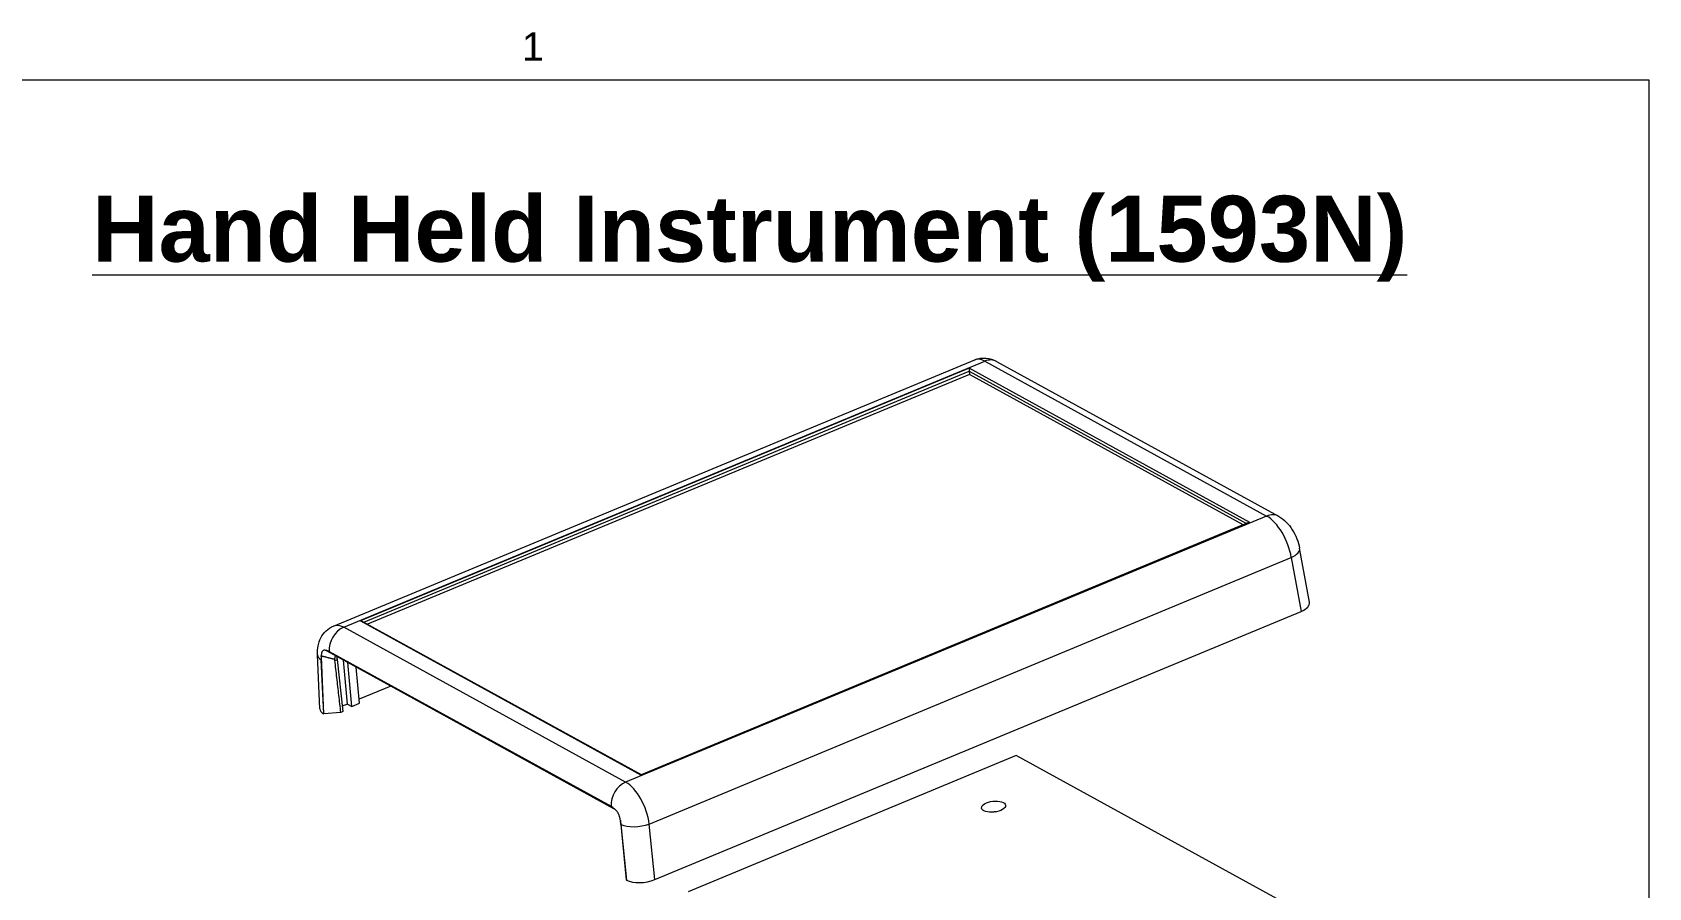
# Model space of a CAD drawing. Header units: millimetres. Extents: x 8 to 690, y 8 to 531.
# Drawn here: x 459.9 to 674.4, y 408.4 to 521.9 of the extents above; entities that cross this region are included whole.
import ezdxf

# ---------------------------------------------------------------- set-up
doc = ezdxf.new("R2010")
doc.units = ezdxf.units.MM
doc.header["$LTSCALE"] = 2.5
for name, color, linetype, lineweight in [('Border (ANSI)', 7, 'Continuous', 9), ('Symbol (ANSI)', 7, 'Continuous', 9), ('Visible (ANSI)', 7, 'Continuous', 9), ('Visible Narrow (ANSI)', 7, 'Continuous', 9)]:
    doc.layers.add(name, color=color, linetype=linetype, lineweight=lineweight)
doc.styles.add('Label Text (ANSI)', font='ARIAL.TTF')
doc.styles.add('Note Text (ANSI)', font='ARIAL.TTF')

# ---------------------------------------------------------------- blocks, each defined once
blk = doc.blocks.new('Borders Default Border')
at = {"layer": 'Border (ANSI)', "flags": 128}
blk.add_lwpolyline([(9.652, 9.652), (9.652, 206.248), (269.748, 206.248), (269.748, 9.652), (9.652, 9.652)], dxfattribs=at)
at = {"layer": 'Border (ANSI)', "insert": (209.939, 207.264), "char_height": 1.5, "attachment_point": 7, "style": 'Note Text (ANSI)'}
blk.add_mtext('1', dxfattribs=at)

msp = doc.modelspace()

# ---------------------------------------------------------------- linework, layer by layer
at = {"layer": 'Visible (ANSI)'}
for p, q in [((499.851, 443.14), (584.937, 478.453)), ((584.235, 476.509), (504.377, 443.366)), ((584.184, 476.953), (584.235, 476.509)), ((620.561, 456.561), (584.235, 476.509)), ((587.84, 478.246), (625.25, 457.703)), ((621.276, 456.857), (540.697, 423.415)), ((629.365, 446.284), (628.056, 453.461)), ((542.473, 409.489), (628.247, 445.088)), ((540.704, 423.418), (503.675, 443.752)), ((498.963, 439.833), (537.019, 418.935)), ((498.051, 432.142), (497.725, 439.335)), ((498.581, 431.485), (498.237, 439.054)), ((500.324, 438.697), (501.103, 431.78)), ((501.721, 432.788), (501.184, 438.614)), ((502.298, 432.471), (501.743, 438.307)), ((503.311, 432.892), (502.854, 437.697)), ((507.457, 435.169), (503.26, 433.427)), ((498.549, 431.503), (498.581, 431.485)), ((500.83, 431.667), (498.581, 431.485)), ((501.103, 431.78), (500.83, 431.667)), ((501.721, 432.788), (501.022, 432.498)), ((501.721, 432.788), (502.298, 432.471)), ((502.298, 432.471), (503.311, 432.892)), ((590.448, 425.959), (546.9, 407.886)), ((628.629, 404.992), (590.448, 425.959)), ((537.924, 417.259), (538.698, 409.455)), ((538.698, 409.455), (538.73, 409.437))]:
    msp.add_line(p, q, dxfattribs=at)
at = {"layer": 'Visible (ANSI)', "flags": 128}
for points in [[(584.937, 478.453), (585.297, 478.577), (585.669, 478.657), (586.046, 478.692), (586.424, 478.683), (586.797, 478.63), (587.159, 478.538), (587.508, 478.409), (587.84, 478.246)], [(625.25, 457.703), (625.52, 457.54), (625.778, 457.358), (626.024, 457.157), (626.257, 456.939), (626.478, 456.707), (626.688, 456.459), (626.886, 456.196), (627.073, 455.922), (627.246, 455.638), (627.406, 455.343), (627.553, 455.04), (627.686, 454.73), (627.804, 454.415), (627.905, 454.099), (627.989, 453.78), (628.056, 453.461)], [(497.725, 439.335), (497.73, 439.919), (497.803, 440.493), (497.949, 441.048), (498.052, 441.318), (498.176, 441.58), (498.321, 441.832), (498.485, 442.072), (498.668, 442.297), (498.872, 442.505), (499.095, 442.697), (499.334, 442.868), (499.587, 443.016), (499.851, 443.14)], [(498.859, 439.883), (498.815, 439.899), (498.771, 439.912), (498.729, 439.921), (498.687, 439.926), (498.646, 439.928), (498.606, 439.925), (498.567, 439.919), (498.53, 439.908), (498.494, 439.893), (498.461, 439.874), (498.428, 439.85), (498.398, 439.822), (498.37, 439.789), (498.344, 439.752), (498.321, 439.711), (498.3, 439.666), (498.282, 439.618), (498.266, 439.565), (498.253, 439.509), (498.243, 439.45), (498.236, 439.389), (498.231, 439.325), (498.23, 439.258), (498.231, 439.19)], [(498.963, 439.833), (498.959, 439.836), (498.955, 439.838), (498.95, 439.84), (498.946, 439.843), (498.941, 439.845), (498.937, 439.847), (498.933, 439.849), (498.928, 439.851), (498.924, 439.854), (498.92, 439.856), (498.915, 439.858), (498.911, 439.86), (498.907, 439.862), (498.902, 439.864), (498.898, 439.866), (498.894, 439.868), (498.889, 439.87), (498.885, 439.872), (498.881, 439.874), (498.877, 439.875), (498.872, 439.877), (498.868, 439.879), (498.864, 439.881), (498.859, 439.883)], [(498.237, 439.054), (498.237, 439.059), (498.237, 439.065), (498.236, 439.07), (498.236, 439.076), (498.236, 439.082), (498.236, 439.087), (498.235, 439.093), (498.235, 439.099), (498.235, 439.104), (498.235, 439.11), (498.234, 439.116), (498.234, 439.121), (498.234, 439.127), (498.234, 439.133), (498.233, 439.138), (498.233, 439.144), (498.233, 439.15), (498.233, 439.155), (498.232, 439.161), (498.232, 439.167), (498.232, 439.173), (498.232, 439.178), (498.231, 439.184), (498.231, 439.19)], [(500.036, 438.578), (500.036, 438.584), (500.035, 438.59), (500.034, 438.597), (500.034, 438.603), (500.033, 438.609), (500.033, 438.616), (500.032, 438.622), (500.032, 438.628), (500.032, 438.634), (500.032, 438.641), (500.031, 438.647), (500.031, 438.653), (500.031, 438.66), (500.031, 438.666), (500.031, 438.672), (500.031, 438.678), (500.032, 438.685), (500.032, 438.691), (500.032, 438.697), (500.032, 438.704), (500.033, 438.71), (500.033, 438.716), (500.034, 438.722), (500.034, 438.729)], [(500.034, 438.729), (500.036, 438.751), (500.038, 438.774), (500.041, 438.796), (500.043, 438.817), (500.046, 438.839), (500.048, 438.86), (500.051, 438.882), (500.054, 438.902), (500.057, 438.923), (500.06, 438.943), (500.064, 438.963), (500.067, 438.983), (500.071, 439.003), (500.075, 439.022), (500.079, 439.041), (500.083, 439.059), (500.087, 439.078), (500.092, 439.096), (500.096, 439.113), (500.101, 439.131), (500.106, 439.148), (500.111, 439.164), (500.117, 439.181), (500.122, 439.197)], [(500.83, 431.667), (500.798, 431.951), (500.765, 432.236), (500.733, 432.521), (500.7, 432.808), (500.667, 433.095), (500.634, 433.383), (500.601, 433.671), (500.568, 433.96), (500.534, 434.249), (500.501, 434.538), (500.468, 434.828), (500.435, 435.118), (500.401, 435.408), (500.368, 435.698), (500.335, 435.988), (500.301, 436.278), (500.268, 436.567), (500.235, 436.856), (500.202, 437.144), (500.168, 437.433), (500.135, 437.72), (500.102, 438.007), (500.069, 438.293), (500.036, 438.578)], [(500.318, 439.089), (500.316, 439.074), (500.315, 439.059), (500.314, 439.044), (500.313, 439.029), (500.312, 439.013), (500.311, 438.998), (500.311, 438.982), (500.31, 438.966), (500.31, 438.95), (500.31, 438.934), (500.31, 438.918), (500.31, 438.902), (500.31, 438.885), (500.311, 438.869), (500.312, 438.852), (500.312, 438.835), (500.313, 438.818), (500.314, 438.801), (500.316, 438.784), (500.317, 438.767), (500.318, 438.75), (500.32, 438.732), (500.322, 438.715), (500.324, 438.697)], [(537.124, 418.869), (537.12, 418.872), (537.116, 418.875), (537.111, 418.878), (537.107, 418.881), (537.102, 418.884), (537.098, 418.887), (537.094, 418.89), (537.089, 418.893), (537.085, 418.896), (537.081, 418.898), (537.076, 418.901), (537.072, 418.904), (537.067, 418.907), (537.063, 418.909), (537.059, 418.912), (537.054, 418.915), (537.05, 418.917), (537.046, 418.92), (537.041, 418.922), (537.037, 418.925), (537.032, 418.927), (537.028, 418.93), (537.024, 418.932), (537.019, 418.935)], [(537.91, 417.4), (537.902, 417.473), (537.891, 417.546), (537.878, 417.62), (537.862, 417.695), (537.843, 417.77), (537.821, 417.844), (537.797, 417.919), (537.771, 417.992), (537.742, 418.065), (537.71, 418.136), (537.677, 418.205), (537.641, 418.272), (537.604, 418.338), (537.565, 418.4), (537.524, 418.46), (537.483, 418.518), (537.44, 418.572), (537.396, 418.624), (537.352, 418.673), (537.307, 418.718), (537.261, 418.76), (537.216, 418.8), (537.17, 418.836), (537.124, 418.869)], [(537.91, 417.4), (537.911, 417.394), (537.911, 417.388), (537.912, 417.382), (537.912, 417.376), (537.913, 417.371), (537.914, 417.365), (537.914, 417.359), (537.915, 417.353), (537.915, 417.347), (537.916, 417.341), (537.917, 417.335), (537.917, 417.329), (537.918, 417.323), (537.918, 417.318), (537.919, 417.312), (537.919, 417.306), (537.92, 417.3), (537.921, 417.294), (537.921, 417.288), (537.922, 417.283), (537.922, 417.277), (537.923, 417.271), (537.923, 417.265), (537.924, 417.259)]]:
    msp.add_lwpolyline(points, dxfattribs=at)
at = {"layer": 'Visible (ANSI)'}
for centre, major_axis, ratio, start_param, end_param in [((584.242, 477.116), (0.015, 0.275), 0.2240554, 0.6471306, 2.2179269), ((621.476, 456.669), (0.348, -0.019), 0.6356278, 1.6780054, 2.2179269), ((626.682, 445.943), (2.688, 0.305), 0.4502209, 5.2816656, 6.3135891), ((503.456, 443.587), (0.348, -0.019), 0.6356278, 0.9236657, 1.6780054), ((500.742, 432.41), (-2.688, -0.305), 0.4502209, 6.2527815, 6.8505592), ((540.689, 423.141), (0.015, 0.275), 0.2240554, 0.1072091, 0.6471306), ((587.601, 417.756), (-1.59, -0.181), 0.4509985, 4.5673375, 4.8574404), ((540.917, 410.348), (2.683, 0.307), 0.451777, 3.7096571, 5.2785507)]:
    msp.add_ellipse(centre, major_axis=major_axis, ratio=ratio, start_param=start_param, end_param=end_param, dxfattribs=at)
msp.add_ellipse((587.439, 419.175), major_axis=(1.59, 0.181), ratio=0.4509985, dxfattribs=at)
at = {"layer": 'Visible Narrow (ANSI)'}
for p, q in [((501.203, 442.97), (586.268, 478.274)), ((584.217, 477.338), (503.43, 443.809)), ((503.896, 443.631), (584.184, 476.953)), ((584.184, 476.953), (620.992, 456.739)), ((621.451, 456.891), (584.217, 477.338)), ((586.268, 478.274), (623.678, 457.731)), ((623.678, 457.731), (538.613, 422.426)), ((540.664, 423.362), (621.451, 456.891)), ((541.741, 416.864), (626.945, 452.226)), ((626.945, 452.226), (628.247, 445.088)), ((538.613, 422.426), (501.203, 442.97)), ((503.43, 443.809), (540.664, 423.362)), ((499.278, 439.773), (536.688, 419.229)), ((498.549, 431.503), (498.224, 438.654)), ((500.036, 438.578), (500.324, 438.697)), ((537.11, 418.885), (537.124, 418.869)), ((537.998, 416.812), (538.73, 409.437)), ((542.473, 409.489), (541.741, 416.864))]:
    msp.add_line(p, q, dxfattribs=at)
at = {"layer": 'Visible Narrow (ANSI)', "flags": 128}
for points in [[(498.86, 439.881), (498.86, 439.881), (498.861, 439.881), (498.861, 439.881), (498.862, 439.881), (498.863, 439.881), (498.863, 439.881), (498.864, 439.881), (498.864, 439.881), (498.865, 439.881), (498.865, 439.881), (498.866, 439.881), (498.866, 439.881), (498.867, 439.881), (498.867, 439.881), (498.868, 439.881), (498.868, 439.881), (498.869, 439.881), (498.869, 439.881), (498.87, 439.881), (498.87, 439.881), (498.871, 439.881), (498.872, 439.881), (498.872, 439.881), (498.873, 439.881)], [(498.231, 439.19), (498.306, 439.171), (498.381, 439.151), (498.457, 439.132), (498.532, 439.113), (498.607, 439.094), (498.682, 439.075), (498.757, 439.056), (498.832, 439.036), (498.907, 439.017), (498.982, 438.998), (499.057, 438.979), (499.133, 438.959), (499.208, 438.94), (499.283, 438.921), (499.358, 438.902), (499.433, 438.883), (499.508, 438.863), (499.583, 438.844), (499.658, 438.825), (499.734, 438.806), (499.809, 438.786), (499.884, 438.767), (499.959, 438.748), (500.034, 438.729)]]:
    msp.add_lwpolyline(points, dxfattribs=at)
at = {"layer": 'Visible Narrow (ANSI)'}
for centre, major_axis, ratio, start_param, end_param in [((586.82, 474.092), (1.901, -4.354), 0.4713007, 2.5930795, 3.133001), ((586.541, 475.88), (1.3, 2.367), 0.7525134, 0, 0.7543397), ((623.951, 455.336), (1.3, 2.367), 0.7525134, 0, 0.7543397), ((624.23, 453.548), (1.901, -4.354), 0.4713007, 1.0659164, 2.5930795), ((625.4, 452.977), (2.656, 0.484), 0.4382622, 5.2512618, 6.2831853), ((501.475, 440.575), (1.3, 2.367), 0.7525134, 0.7543397, 2.2815028), ((501.61, 438.727), (-1.739, 4.421), 0.4882901, 5.7523558, 6.2922773), ((499.412, 437.925), (0.703, -1.927), 0.4988944, 2.6235012, 2.9811406), ((500.422, 439.457), (-2.697, -0.123), 0.4620203, 0, 0.5977777), ((499.412, 437.925), (0.703, -1.927), 0.4988944, 3.9182095, 4.1506642), ((538.885, 420.032), (1.3, 2.367), 0.7525134, 0.7543397, 2.2815028), ((539.02, 418.184), (-1.739, 4.421), 0.4882901, 4.2251927, 5.7523558), ((536.822, 417.381), (0.703, -1.927), 0.4988944, 2.2658617, 2.6235012), ((536.822, 417.381), (0.703, -1.927), 0.4988944, 1.0963381, 1.3287928), ((540.196, 417.615), (2.687, 0.266), 0.3964343, 3.716413, 5.2853067)]:
    msp.add_ellipse(centre, major_axis=major_axis, ratio=ratio, start_param=start_param, end_param=end_param, dxfattribs=at)

# ---------------------------------------------------------------- block references
at = {"xscale": 2.5, "yscale": 2.5, "zscale": 2.5}
msp.add_blockref('Borders Default Border', (0, 0), dxfattribs=at)

# ---------------------------------------------------------------- texts
at = {"layer": 'Symbol (ANSI)', "insert": (555.076, 500.227), "char_height": 8.75, "width": 175.21837, "attachment_point": 2, "style": 'Label Text (ANSI)'}
msp.add_mtext('{\\fArial|b1|i0;\\H8.7500;\\LHand Held Instrument (1593N)}', dxfattribs=at)

doc.saveas('drawing.dxf')
